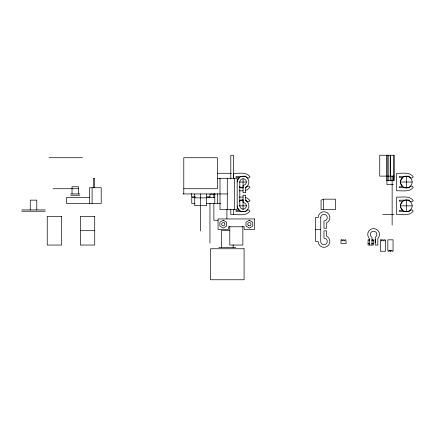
<?xml version="1.0" encoding="UTF-8"?>
<svg xmlns="http://www.w3.org/2000/svg" width="435" height="435" viewBox="0 0 435 435"><rect width="100%" height="100%" fill="white"/><g stroke="black" fill="none" stroke-linecap="round" stroke-linejoin="round"><path stroke-width="0.65" d="M213.868 203.52L213.868 220.251L218.18 220.251M213.868 197.495L213.868 194.146M226.918 218.914L226.918 209.545M233.41 178.654L233.41 173.266C238.815 173.695 246.221 171.493 249.978 176.768L248.809 177.942L247.694 177.942L245.976 176.762L245.976 176.186L236.031 176.42L236.031 177.355L239.728 177.355L237.646 179.802L237.423 180.917M390.521 176.126L390.521 155.241L390.521 180.694M400.472 182.037L400.918 179.802L403 177.355L399.297 177.355L399.297 176.42L409.248 176.186L409.248 176.762L410.966 177.942L412.075 177.942L413.25 176.768C409.493 171.493 402.081 173.695 396.682 173.266L396.682 190.813C402.081 190.383 409.493 192.585 413.25 187.311L412.075 186.136L410.966 186.136L409.248 187.311L409.248 187.887L399.297 187.654L399.297 186.718L403 186.718L400.918 184.277L400.472 182.037L412.217 182.037A5.872 5.872 0 0 1 403.408 187.126A5.872 5.872 0 0 1 403.408 176.953A5.872 5.872 0 0 1 412.217 182.037M400.472 205.847L400.918 203.613L403 201.166L399.297 201.166L399.297 200.23L409.248 199.997L409.248 200.573L410.966 201.753L412.075 201.753L413.25 200.578C409.493 195.304 402.081 197.506 396.682 197.077L396.682 214.624C402.081 214.194 409.493 216.396 413.25 211.122L412.075 209.947L410.966 209.947L409.248 211.122L409.248 211.698L399.297 211.464L399.297 210.529L403 210.529L400.918 208.088L400.472 205.847L412.217 205.847A5.872 5.872 0 0 0 403.408 200.763A5.872 5.872 0 0 0 403.408 210.937A5.872 5.872 0 0 0 412.217 205.847M245.324 190.519L247.444 189.644L249.978 187.311L248.809 186.136L247.694 186.136L245.976 187.311L245.976 187.887M246.02 187.142L245.661 187.295L245.661 192.64L243.051 192.64L243.073 185.299A3.262 3.262 0 0 0 246.335 182.037A3.262 3.262 0 0 0 243.073 178.774A3.262 3.262 0 0 0 239.81 182.037L239.81 205.847A3.262 3.262 0 0 0 243.073 209.11A3.262 3.262 0 0 0 246.335 205.847A3.262 3.262 0 0 0 243.073 202.585L243.051 195.25L245.661 195.25L245.661 200.595L246.02 200.742M323.673 199.165L321.063 200.143L321.063 209.605L335.461 209.605L335.461 199.165L323.673 199.165L323.673 209.605M243.073 209.762L243.073 199.975L239.277 200.23M48.959 157.726L82.568 157.726M217.282 173.266L231.404 173.266M394.072 176.126L379.744 176.126L379.744 155.241L394.072 155.241L394.072 180.694L386.927 180.694M217.391 178.279L237.178 178.279L237.178 209.605L220.001 209.605L220.001 178.279M239.158 182.037L246.335 182.037M393.452 184.609L386.927 184.609L386.927 155.241M239.277 187.654L243.051 187.887M53.026 188.719L78.501 188.719M183.782 188.719L217.391 188.719L217.391 157.726L183.782 157.726L183.782 193.945M239.196 190.813L243.051 190.818M70.704 193.945L79.866 193.945M182.869 193.945L227.282 193.945M215.173 194.146L209.953 194.146L209.953 197.408M70.704 195.25L79.866 195.25M195.386 196.881L191.449 196.881L191.449 193.618M207.044 196.881L209.724 196.881M239.196 197.071L243.051 197.071M89.479 197.533L66.463 197.533L66.463 203.401L101.197 203.401L101.197 187.735L89.479 187.735L89.479 203.401M195.146 197.533L191.759 197.533L191.759 203.401L195.146 203.401M206.658 197.533L214.781 197.533M194.711 197.86L206.456 197.86M206.658 203.401L220.643 203.401M239.158 205.847L246.335 205.847M21.75 209.931L45.289 209.931M21.75 211.236L45.289 211.236M237.309 206.407L237.646 208.088L239.728 210.529L236.031 210.529L236.031 211.464L245.976 211.698L245.976 211.122L247.694 209.947L248.809 209.947L249.978 211.122C245.46 216.967 237.086 213.922 230.806 214.629L230.806 209.23M382.784 214.629L394.072 214.629M315.489 229.544L320.709 229.544M229.751 230.49L221.41 230.49L221.41 247.455M80.366 230.691L94.727 230.691M369.38 239.826L368.075 239.826L368.075 245.052L373.295 245.052L373.295 239.826L371.99 239.826L371.99 240.805M373.295 240.805L372.969 240.805L372.969 239.826M368.075 243.415L369.554 243.415M371.604 243.415L373.295 243.415M218.8 247.455L235.77 247.455M245.324 197.37L247.444 198.246L249.978 200.578L248.809 201.753L247.694 201.753L245.976 200.573L245.976 199.997M406.344 176.164L406.344 187.909M406.344 199.975L406.344 211.72M393.865 155.241L393.865 180.694M393.148 176.126L393.148 180.694M392.136 180.041L392.136 225.069M392.006 176.126L392.006 180.694M390.113 251.251L390.113 250.272L389.135 250.272L389.135 251.251L388.156 251.251L388.156 250.272L387.83 250.272L387.83 239.826L393.05 239.826L393.05 251.251L392.071 251.251L392.071 250.272L391.092 250.272L391.092 251.251L390.103 251.251L390.103 250.272M388.787 155.241L388.787 180.694M387.014 155.241L387.014 180.694M375.236 239.5L375.236 242.763M371.969 245.052L371.969 237.276A3.262 3.262 0 0 1 371.099 232.35A3.262 3.262 0 0 1 376.101 232.35A3.262 3.262 0 0 1 375.231 237.276L375.236 245.052L377.841 245.052L377.841 238.521L378.706 237.396A5.894 5.894 0 0 0 373.6 228.554A5.894 5.894 0 0 0 368.494 237.396L369.358 238.521L369.358 245.052M369.054 239.826L369.054 240.805M243.073 178.774L243.073 187.909A5.872 5.872 0 0 1 239.299 186.533M242.844 226.309L242.844 245.052L229.794 245.052L229.794 226.309M234.568 178.279L234.568 209.605M233.416 178.861L233.416 155.241L230.806 155.241L230.806 178.861M233.416 209.23L233.416 214.624M233.155 244.742L233.155 247.455M227.282 178.279L227.282 209.605M217.391 193.608L217.391 203.401M214.781 193.613L214.781 203.401M209.953 203.308L209.953 243.094M206.456 193.945L206.456 205.69L194.711 205.69L194.711 193.945M200.584 193.945L200.584 230.969M94.699 187.735L94.699 178.279L93.394 178.279L93.394 187.735M92.09 187.735L92.09 203.401M78.55 193.945L78.55 186.762L72.025 186.762L72.025 193.945M36.785 209.931L36.785 200.143L30.254 200.143L30.254 209.931M237.2 182.037A5.872 5.872 0 0 1 246.009 176.953A5.872 5.872 0 0 1 246.009 187.126M246.009 200.763A5.872 5.872 0 0 1 246.009 210.937A5.872 5.872 0 0 1 237.2 205.847M239.299 201.351A5.872 5.872 0 0 1 243.073 199.975M320.731 217.641L320.731 241.452A3.262 3.262 0 0 0 323.993 244.715A3.262 3.262 0 0 0 327.261 241.452A3.262 3.262 0 0 0 323.993 238.19L323.972 230.849L326.582 230.849L326.582 236.194L326.946 236.346A5.894 5.894 0 0 1 326.946 246.558A5.894 5.894 0 0 1 318.099 241.452L315.489 241.452L315.489 217.641L318.099 217.641A5.894 5.894 0 0 1 326.946 212.536A5.894 5.894 0 0 1 326.946 222.747L326.582 222.894L326.582 228.239L323.972 228.239L323.993 220.904A3.262 3.262 0 0 0 327.261 217.641A3.262 3.262 0 0 0 323.993 214.379A3.262 3.262 0 0 0 320.731 217.641M223.269 220.251L219.876 222.209L219.876 226.124L223.269 228.081L226.657 226.124L226.657 222.209L223.269 220.251M249.369 220.251L245.982 222.209L245.982 226.124L249.369 228.081L252.762 226.124L252.762 222.209L249.369 220.251M61.601 216.336L47.241 216.336L47.241 245.052L61.601 245.052L61.601 216.336M94.727 216.336L80.366 216.336L80.366 245.052L94.727 245.052L94.727 216.336M254.595 218.946L218.049 218.946L218.049 229.386L228.489 229.381L228.489 226.776L244.149 226.776L244.149 229.386L254.595 229.386L254.595 218.946M341.953 239.826L340.969 239.826L340.969 243.415L346.195 243.415L345.868 239.826L344.89 239.826L344.89 240.805L343.911 240.805L343.911 239.826L342.932 239.826L342.932 240.805L341.953 240.805L341.953 239.826M381.305 239.826L380.326 239.826L380.326 251.251L385.546 251.251L385.546 240.805L385.22 240.805L385.22 239.826L384.241 239.826L384.241 240.805L383.262 240.805L383.262 239.826L382.283 239.826L382.283 240.805L381.305 240.805L381.305 239.826M244.089 248.76L210.48 248.76L210.48 279.759L244.089 279.759L244.089 248.76M224.422 223.014L224.085 222.753A1.631 1.631 0 0 0 222.111 225.319L222.454 225.58A1.631 1.631 0 0 0 224.422 223.014M248.554 225.58A1.631 1.631 0 0 0 251 224.166A1.631 1.631 0 0 0 248.554 222.753A1.631 1.631 0 0 0 248.554 225.58"/></g></svg>
